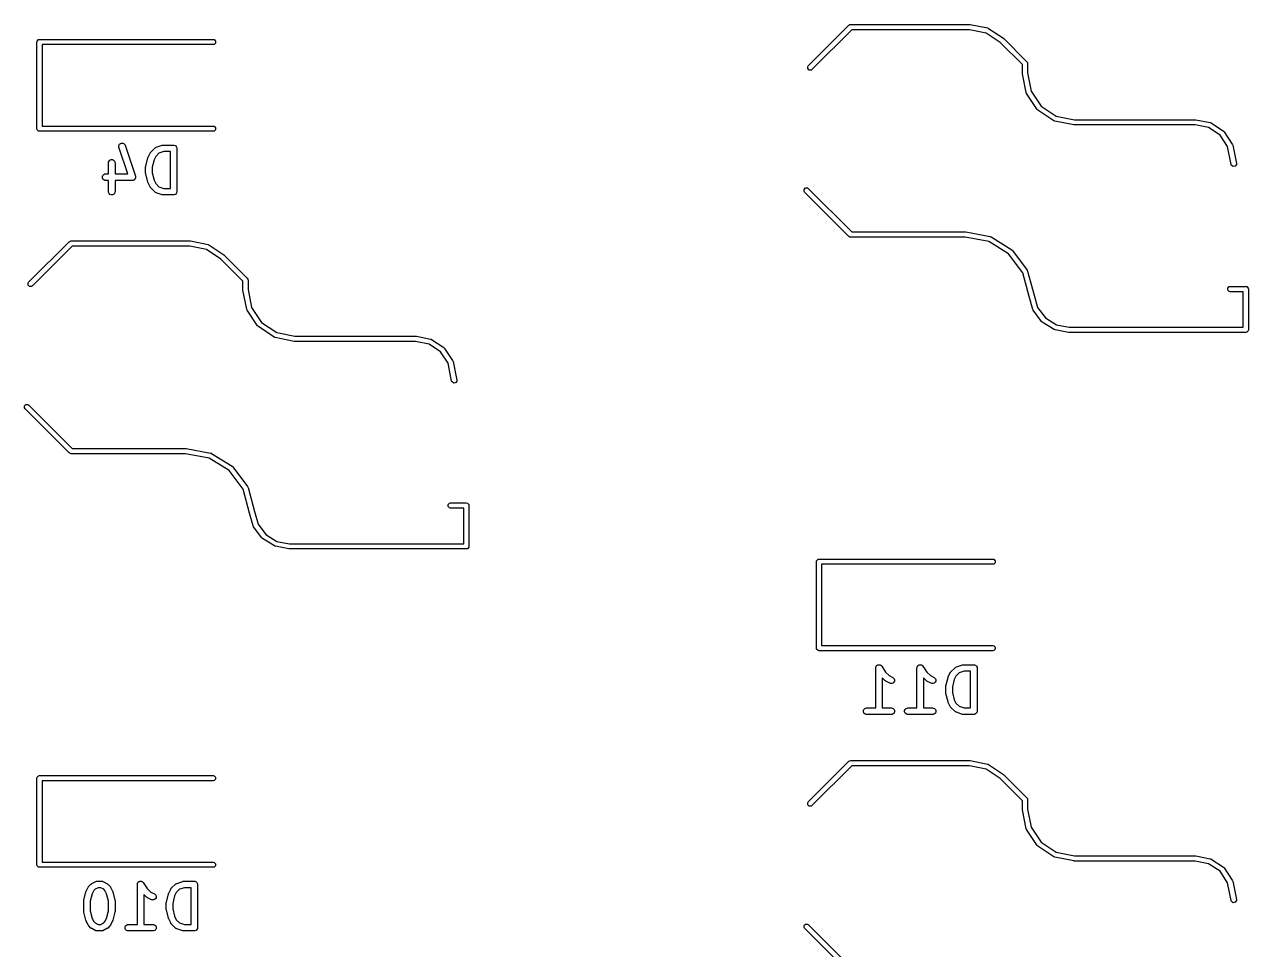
# Model space of a CAD drawing. Extents: x -0.1 to 4.59, y -3.42 to 0.72.
# Drawn here: x 1.317 to 2.429, y -0.786 to 0.055 of the extents above; entities that cross this region are included whole.
import ezdxf

# ---------------------------------------------------------------- set-up
doc = ezdxf.new("R2010")
doc.units = 0
doc.header["$MEASUREMENT"] = 0
doc.layers.add('BLACK', color=7, linetype='CONTINUOUS')

msp = doc.modelspace()

# ---------------------------------------------------------------- linework, layer by layer
at = {"layer": 'BLACK', "linetype": 'CONTINUOUS'}
for p, q in [((2.0292, 0.0178), (2.0661, 0.0547)), ((2.0687, 0.0506), (2.0325, 0.0144)), ((2.0661, 0.0547), (2.0669, 0.0552)), ((2.0669, 0.0552), (2.0678, 0.0554)), ((2.0678, 0.0554), (2.1759, 0.0554)), ((2.1757, 0.0506), (2.0687, 0.0506)), ((2.1908, 0.0476), (2.1757, 0.0506)), ((2.1759, 0.0554), (2.1761, 0.0553)), ((2.1761, 0.0553), (2.1764, 0.0553)), ((2.1764, 0.0553), (2.1922, 0.0522)), ((2.2037, 0.039), (2.1908, 0.0476)), ((2.1922, 0.0522), (2.1922, 0.0522)), ((2.1922, 0.0522), (2.1922, 0.0522)), ((2.1922, 0.0522), (2.1927, 0.052)), ((2.1927, 0.052), (2.1931, 0.0518)), ((2.1931, 0.0518), (2.1931, 0.0518)), ((2.1931, 0.0518), (2.1931, 0.0518)), ((2.1931, 0.0518), (2.2066, 0.0428)), ((1.328, 0.0394), (1.3281, 0.0403)), ((1.328, -0.0394), (1.328, 0.0394)), ((1.3281, 0.0403), (1.3294, 0.0416)), ((1.3294, 0.0416), (1.3303, 0.0417)), ((1.3303, 0.0417), (1.4882, 0.0417)), ((1.4882, 0.037), (1.3327, 0.037)), ((1.3327, 0.037), (1.3327, -0.037)), ((1.4882, 0.0417), (1.4891, 0.0416)), ((1.4891, 0.0372), (1.4882, 0.037)), ((1.4891, 0.0416), (1.4904, 0.0403)), ((1.4904, 0.0385), (1.4891, 0.0372)), ((1.4904, 0.0403), (1.4904, 0.0385)), ((2.2239, 0.0189), (2.2037, 0.039)), ((2.2066, 0.0428), (2.2067, 0.0426)), ((2.2067, 0.0426), (2.2069, 0.0425)), ((2.2069, 0.0425), (2.2279, 0.0215)), ((2.0287, 0.017), (2.0292, 0.0178)), ((2.0287, 0.0152), (2.0287, 0.017)), ((2.03, 0.0139), (2.0287, 0.0152)), ((2.0318, 0.0139), (2.03, 0.0139)), ((2.0325, 0.0144), (2.0318, 0.0139)), ((2.2239, 0.0111), (2.2239, 0.0189)), ((2.2279, 0.0215), (2.2284, 0.0207)), ((2.2284, 0.0207), (2.2286, 0.0198)), ((2.2286, 0.0198), (2.2286, 0.0113)), ((2.2286, 0.0113), (2.2319, -0.0052)), ((2.2239, 0.0109), (2.2239, 0.0111)), ((2.2239, 0.0106), (2.2239, 0.0109)), ((2.2273, -0.0066), (2.2239, 0.0106)), ((2.2275, -0.007), (2.2273, -0.0066)), ((2.2277, -0.0074), (2.2275, -0.007)), ((2.2373, -0.0219), (2.2277, -0.0074)), ((2.2319, -0.0052), (2.241, -0.0189)), ((2.2376, -0.0222), (2.2373, -0.0219)), ((2.2373, -0.0219), (2.2373, -0.0219)), ((2.2373, -0.0219), (2.2373, -0.0219)), ((2.2379, -0.0226), (2.2376, -0.0222)), ((2.241, -0.0189), (2.2546, -0.028)), ((2.2524, -0.0322), (2.2379, -0.0226)), ((2.2379, -0.0226), (2.2379, -0.0226)), ((2.2379, -0.0226), (2.2379, -0.0226)), ((2.2528, -0.0323), (2.2524, -0.0322)), ((2.2532, -0.0325), (2.2528, -0.0323)), ((2.2705, -0.0359), (2.2532, -0.0325)), ((2.2532, -0.0325), (2.2532, -0.0325)), ((2.2532, -0.0325), (2.2532, -0.0325)), ((2.2532, -0.0325), (2.2532, -0.0325)), ((2.2546, -0.028), (2.2712, -0.0313)), ((2.2712, -0.0313), (2.3812, -0.0313)), ((2.3812, -0.0313), (2.3814, -0.0313)), ((2.3814, -0.0313), (2.3816, -0.0313)), ((2.3816, -0.0313), (2.3945, -0.0339)), ((1.3281, -0.0403), (1.328, -0.0394)), ((1.3294, -0.0416), (1.3281, -0.0403)), ((1.3303, -0.0417), (1.3294, -0.0416)), ((1.4882, -0.0417), (1.3303, -0.0417)), ((1.3327, -0.037), (1.4882, -0.037)), ((1.4882, -0.037), (1.4891, -0.0372)), ((1.4891, -0.0416), (1.4882, -0.0417)), ((1.4891, -0.0372), (1.4904, -0.0385)), ((1.4904, -0.0403), (1.4891, -0.0416)), ((1.4904, -0.0385), (1.4904, -0.0403)), ((2.2707, -0.0359), (2.2705, -0.0359)), ((2.2709, -0.036), (2.2707, -0.0359)), ((2.3809, -0.036), (2.2709, -0.036)), ((2.3931, -0.0384), (2.3809, -0.036)), ((2.4035, -0.0453), (2.3931, -0.0384)), ((2.3945, -0.0339), (2.395, -0.0341)), ((2.395, -0.0341), (2.3954, -0.0342)), ((2.3954, -0.0342), (2.3954, -0.0342)), ((2.3954, -0.0342), (2.3954, -0.0342)), ((2.3954, -0.0342), (2.4065, -0.0417)), ((2.4065, -0.0417), (2.4065, -0.0417)), ((2.4065, -0.0417), (2.4065, -0.0417)), ((2.4065, -0.0417), (2.4068, -0.042)), ((2.4068, -0.042), (2.4072, -0.0423)), ((2.4072, -0.0423), (2.4072, -0.0423)), ((2.4072, -0.0423), (2.4072, -0.0423)), ((2.4072, -0.0423), (2.4146, -0.0535)), ((1.4025, -0.0558), (1.4026, -0.0546)), ((1.4026, -0.0546), (1.4031, -0.0536)), ((1.4031, -0.0536), (1.404, -0.0528)), ((1.404, -0.0528), (1.405, -0.0525)), ((1.405, -0.0525), (1.4062, -0.0526)), ((1.4062, -0.0526), (1.4072, -0.0531)), ((1.4072, -0.0531), (1.408, -0.0539)), ((1.408, -0.0539), (1.4082, -0.0545)), ((1.4082, -0.0545), (1.4176, -0.0826)), ((1.4364, -0.0563), (1.442, -0.0545)), ((1.442, -0.0545), (1.4423, -0.0544)), ((1.4423, -0.0544), (1.4423, -0.0544)), ((1.4423, -0.0544), (1.4424, -0.0544)), ((1.4424, -0.0544), (1.4425, -0.0543)), ((1.4425, -0.0543), (1.4426, -0.0544)), ((1.4426, -0.0544), (1.4429, -0.0543)), ((1.4429, -0.0543), (1.4523, -0.0543)), ((1.4523, -0.0543), (1.4529, -0.0544)), ((1.4529, -0.0544), (1.4539, -0.0548)), ((1.4539, -0.0548), (1.4547, -0.0556)), ((2.4104, -0.0557), (2.4035, -0.0453)), ((2.4146, -0.0535), (2.4146, -0.0535)), ((2.4146, -0.0535), (2.4146, -0.0535)), ((2.4146, -0.0535), (2.4146, -0.0535)), ((2.4146, -0.0535), (2.4148, -0.0539)), ((2.4148, -0.0539), (2.415, -0.0543)), ((2.415, -0.0543), (2.415, -0.0543)), ((2.415, -0.0543), (2.415, -0.0543)), ((2.415, -0.0543), (2.415, -0.0543)), ((2.415, -0.0543), (2.4183, -0.0711)), ((1.4026, -0.0563), (1.4025, -0.0558)), ((1.4107, -0.0806), (1.4026, -0.0563)), ((1.4269, -0.0734), (1.4288, -0.0659)), ((1.4288, -0.0659), (1.4289, -0.0656)), ((1.4288, -0.0659), (1.4288, -0.0659)), ((1.4288, -0.0659), (1.4288, -0.0659)), ((1.4289, -0.0656), (1.429, -0.0654)), ((1.429, -0.0653), (1.4309, -0.0616)), ((1.429, -0.0654), (1.429, -0.0653)), ((1.429, -0.0654), (1.429, -0.0654)), ((1.4309, -0.0616), (1.4311, -0.0613)), ((1.4311, -0.0613), (1.4312, -0.0612)), ((1.4311, -0.0613), (1.4311, -0.0613)), ((1.4312, -0.0611), (1.4313, -0.061)), ((1.4312, -0.0612), (1.4312, -0.0611)), ((1.4313, -0.061), (1.4315, -0.0608)), ((1.4315, -0.0608), (1.4352, -0.0571)), ((1.436, -0.0646), (1.4345, -0.0677)), ((1.4352, -0.0571), (1.4356, -0.0567)), ((1.4356, -0.0567), (1.4357, -0.0567)), ((1.4357, -0.0567), (1.4358, -0.0566)), ((1.4358, -0.0566), (1.4364, -0.0563)), ((1.4389, -0.0617), (1.436, -0.0646)), ((1.4434, -0.0602), (1.4389, -0.0617)), ((1.4493, -0.0602), (1.4434, -0.0602)), ((1.4493, -0.0937), (1.4493, -0.0602)), ((1.4547, -0.0556), (1.4552, -0.0567)), ((1.4552, -0.0567), (1.4552, -0.0573)), ((1.4552, -0.0573), (1.4552, -0.0966)), ((2.4137, -0.072), (2.4104, -0.0557)), ((1.3931, -0.0698), (1.3936, -0.0688)), ((1.3931, -0.0704), (1.3931, -0.0698)), ((1.3931, -0.0806), (1.3931, -0.0704)), ((1.3936, -0.0688), (1.3944, -0.0679)), ((1.3944, -0.0679), (1.3955, -0.0675)), ((1.3955, -0.0675), (1.3966, -0.0675)), ((1.3966, -0.0675), (1.3977, -0.0679)), ((1.3977, -0.0679), (1.3985, -0.0688)), ((1.3985, -0.0688), (1.3989, -0.0698)), ((1.3989, -0.0698), (1.399, -0.0704)), ((1.399, -0.0704), (1.399, -0.0806)), ((1.4268, -0.074), (1.4269, -0.0738)), ((1.4268, -0.0741), (1.4268, -0.074)), ((1.4268, -0.074), (1.4268, -0.074)), ((1.4268, -0.0798), (1.4268, -0.0741)), ((1.4269, -0.0735), (1.4269, -0.0734)), ((1.4269, -0.0736), (1.4269, -0.0735)), ((1.4269, -0.0738), (1.4269, -0.0736)), ((1.4345, -0.0677), (1.4327, -0.0745)), ((1.4327, -0.0745), (1.4327, -0.0794)), ((2.414, -0.0729), (2.4137, -0.072)), ((2.4155, -0.0739), (2.414, -0.0729)), ((2.4173, -0.0735), (2.4155, -0.0739)), ((2.4183, -0.072), (2.4173, -0.0735)), ((2.4183, -0.0711), (2.4183, -0.072)), ((1.3875, -0.0829), (1.388, -0.0819)), ((1.3875, -0.0841), (1.3875, -0.0829)), ((1.388, -0.0852), (1.3875, -0.0841)), ((1.388, -0.0819), (1.3888, -0.0811)), ((1.3888, -0.086), (1.388, -0.0852)), ((1.3888, -0.0811), (1.3898, -0.0806)), ((1.3898, -0.0864), (1.3888, -0.086)), ((1.3898, -0.0806), (1.3904, -0.0806)), ((1.3904, -0.0865), (1.3898, -0.0864)), ((1.3904, -0.0806), (1.3931, -0.0806)), ((1.3931, -0.0865), (1.3904, -0.0865)), ((1.3931, -0.0966), (1.3931, -0.0865)), ((1.399, -0.0806), (1.4107, -0.0806)), ((1.4148, -0.0865), (1.399, -0.0865)), ((1.399, -0.0865), (1.399, -0.0966)), ((1.4151, -0.0864), (1.4148, -0.0865)), ((1.4152, -0.0865), (1.4151, -0.0864)), ((1.4154, -0.0864), (1.4152, -0.0864)), ((1.4152, -0.0864), (1.4152, -0.0865)), ((1.4158, -0.0862), (1.4154, -0.0864)), ((1.4163, -0.0861), (1.4158, -0.0862)), ((1.4164, -0.086), (1.4163, -0.086)), ((1.4163, -0.086), (1.4163, -0.0861)), ((1.4168, -0.0856), (1.4164, -0.086)), ((1.4171, -0.0853), (1.4168, -0.0856)), ((1.4172, -0.0852), (1.4171, -0.0853)), ((1.4174, -0.0847), (1.4172, -0.0852)), ((1.4172, -0.0852), (1.4172, -0.0852)), ((1.4176, -0.0843), (1.4174, -0.0847)), ((1.4176, -0.0826), (1.4177, -0.0829)), ((1.4177, -0.0841), (1.4176, -0.0842)), ((1.4176, -0.0842), (1.4176, -0.0843)), ((1.4177, -0.0829), (1.4177, -0.0829)), ((1.4177, -0.0829), (1.4177, -0.083)), ((1.4177, -0.083), (1.4177, -0.0832)), ((1.4177, -0.0832), (1.4177, -0.0836)), ((1.4177, -0.0836), (1.4177, -0.0841)), ((1.4268, -0.0799), (1.4268, -0.0798)), ((1.4269, -0.0801), (1.4268, -0.0799)), ((1.4268, -0.0799), (1.4268, -0.0799)), ((1.4269, -0.0803), (1.4269, -0.0801)), ((1.4269, -0.0804), (1.4269, -0.0803)), ((1.4269, -0.0805), (1.4269, -0.0804)), ((1.4288, -0.088), (1.4269, -0.0805)), ((1.4288, -0.0881), (1.4288, -0.088)), ((1.4288, -0.088), (1.4288, -0.088)), ((1.4289, -0.0883), (1.4288, -0.0881)), ((1.429, -0.0885), (1.4289, -0.0883)), ((1.429, -0.0886), (1.429, -0.0885)), ((1.4309, -0.0923), (1.429, -0.0886)), ((1.429, -0.0886), (1.429, -0.0886)), ((1.4327, -0.0794), (1.4345, -0.0862)), ((1.4345, -0.0862), (1.436, -0.0893)), ((1.3931, -0.0972), (1.3931, -0.0966)), ((1.3936, -0.0983), (1.3931, -0.0972)), ((1.3944, -0.0991), (1.3936, -0.0983)), ((1.3955, -0.0995), (1.3944, -0.0991)), ((1.3966, -0.0995), (1.3955, -0.0995)), ((1.3977, -0.0991), (1.3966, -0.0995)), ((1.3985, -0.0983), (1.3977, -0.0991)), ((1.3989, -0.0972), (1.3985, -0.0983)), ((1.399, -0.0966), (1.3989, -0.0972)), ((1.4311, -0.0926), (1.4309, -0.0923)), ((1.4311, -0.0927), (1.4311, -0.0926)), ((1.4312, -0.0927), (1.4311, -0.0927)), ((1.4312, -0.0928), (1.4312, -0.0927)), ((1.4313, -0.0929), (1.4312, -0.0928)), ((1.4315, -0.0931), (1.4313, -0.0929)), ((1.4352, -0.0969), (1.4315, -0.0931)), ((1.4356, -0.0972), (1.4352, -0.0969)), ((1.4357, -0.0973), (1.4356, -0.0972)), ((1.4358, -0.0973), (1.4357, -0.0973)), ((1.4364, -0.0976), (1.4358, -0.0973)), ((1.436, -0.0893), (1.4389, -0.0922)), ((1.442, -0.0994), (1.4364, -0.0976)), ((1.4389, -0.0922), (1.4434, -0.0937)), ((1.4423, -0.0995), (1.442, -0.0994)), ((1.4424, -0.0996), (1.4423, -0.0995)), ((1.4423, -0.0995), (1.4423, -0.0995)), ((1.4425, -0.0996), (1.4424, -0.0996)), ((1.4426, -0.0996), (1.4425, -0.0996)), ((1.4429, -0.0996), (1.4426, -0.0996)), ((1.4523, -0.0996), (1.4429, -0.0996)), ((1.4434, -0.0937), (1.4493, -0.0937)), ((1.4529, -0.0995), (1.4523, -0.0996)), ((1.4539, -0.0991), (1.4529, -0.0995)), ((1.4547, -0.0983), (1.4539, -0.0991)), ((1.4552, -0.0972), (1.4547, -0.0983)), ((1.4552, -0.0966), (1.4552, -0.0972)), ((2.0254, -0.0946), (2.0267, -0.0933)), ((2.0254, -0.0964), (2.0254, -0.0946)), ((2.0259, -0.0971), (2.0254, -0.0964)), ((2.0661, -0.1373), (2.0259, -0.0971)), ((2.0267, -0.0933), (2.0285, -0.0933)), ((2.0285, -0.0933), (2.0292, -0.0938)), ((2.0292, -0.0938), (2.0687, -0.1333)), ((2.0687, -0.1333), (2.172, -0.1333)), ((2.172, -0.1333), (2.1722, -0.1333)), ((2.1722, -0.1333), (2.1724, -0.1333)), ((2.1724, -0.1333), (2.1945, -0.1375)), ((1.3205, -0.1791), (1.3574, -0.1422)), ((1.3574, -0.1422), (1.3582, -0.1417)), ((1.3582, -0.1417), (1.3591, -0.1415)), ((1.3591, -0.1415), (1.4672, -0.1415)), ((1.4672, -0.1415), (1.4675, -0.1415)), ((1.4675, -0.1415), (1.4677, -0.1415)), ((1.4677, -0.1415), (1.4836, -0.1447)), ((2.0669, -0.1379), (2.0661, -0.1373)), ((2.0678, -0.138), (2.0669, -0.1379)), ((2.1717, -0.138), (2.0678, -0.138)), ((2.1932, -0.142), (2.1717, -0.138)), ((2.2113, -0.1533), (2.1932, -0.142)), ((2.1945, -0.1375), (2.1949, -0.1376)), ((2.1949, -0.1376), (2.1953, -0.1378)), ((2.1953, -0.1378), (2.2142, -0.1496)), ((1.3601, -0.1462), (1.3239, -0.1824)), ((1.467, -0.1462), (1.3601, -0.1462)), ((1.4822, -0.1492), (1.467, -0.1462)), ((1.4951, -0.1579), (1.4822, -0.1492)), ((1.4836, -0.1447), (1.4836, -0.1447)), ((1.4836, -0.1447), (1.4836, -0.1447)), ((1.4836, -0.1447), (1.484, -0.1449)), ((1.484, -0.1449), (1.4844, -0.145)), ((1.4844, -0.145), (1.4844, -0.145)), ((1.4844, -0.145), (1.4844, -0.145)), ((1.4844, -0.145), (1.4979, -0.1541)), ((1.4979, -0.1541), (1.4981, -0.1542)), ((1.4981, -0.1542), (1.4982, -0.1544)), ((1.4982, -0.1544), (1.5192, -0.1753)), ((2.2241, -0.1705), (2.2113, -0.1533)), ((2.2142, -0.1496), (2.2145, -0.1499)), ((2.2145, -0.1499), (2.2148, -0.1502)), ((2.2148, -0.1502), (2.2282, -0.168)), ((1.5152, -0.178), (1.4951, -0.1579)), ((1.5152, -0.1857), (1.5152, -0.178)), ((1.5192, -0.1753), (1.5197, -0.1761)), ((1.5197, -0.1761), (1.5199, -0.177)), ((1.5199, -0.177), (1.5199, -0.1855)), ((2.23, -0.192), (2.2241, -0.1705)), ((2.2282, -0.168), (2.2283, -0.1684)), ((2.2283, -0.1684), (2.2285, -0.1688)), ((2.2285, -0.1688), (2.2346, -0.1908)), ((1.32, -0.1798), (1.3205, -0.1791)), ((1.32, -0.1817), (1.32, -0.1798)), ((1.3213, -0.1829), (1.32, -0.1817)), ((1.3231, -0.1829), (1.3213, -0.1829)), ((1.3239, -0.1824), (1.3231, -0.1829)), ((1.5152, -0.186), (1.5152, -0.1857)), ((1.5152, -0.1862), (1.5152, -0.186)), ((1.5187, -0.2035), (1.5152, -0.1862)), ((1.5199, -0.1855), (1.5232, -0.2021)), ((2.4105, -0.1843), (2.4118, -0.183)), ((2.4105, -0.1861), (2.4105, -0.1843)), ((2.4118, -0.1874), (2.4105, -0.1861)), ((2.4118, -0.183), (2.4127, -0.1828)), ((2.4127, -0.1876), (2.4118, -0.1874)), ((2.4127, -0.1828), (2.427, -0.1828)), ((2.4246, -0.1876), (2.4127, -0.1876)), ((2.4246, -0.2199), (2.4246, -0.1876)), ((2.427, -0.1828), (2.4279, -0.183)), ((2.4279, -0.183), (2.4292, -0.1843)), ((2.4292, -0.1843), (2.4294, -0.1852)), ((2.4294, -0.1852), (2.4294, -0.2223)), ((2.2333, -0.2037), (2.23, -0.192)), ((2.2346, -0.1908), (2.2346, -0.1908)), ((2.2346, -0.1908), (2.2346, -0.1908)), ((2.2346, -0.1908), (2.2377, -0.2021)), ((1.5188, -0.2039), (1.5187, -0.2035)), ((1.519, -0.2043), (1.5188, -0.2039)), ((1.5286, -0.2187), (1.519, -0.2043)), ((1.5232, -0.2021), (1.5323, -0.2157)), ((2.2335, -0.2041), (2.2333, -0.2037)), ((2.2337, -0.2045), (2.2335, -0.2041)), ((2.2413, -0.2147), (2.2337, -0.2045)), ((2.2377, -0.2021), (2.2448, -0.2115)), ((1.5286, -0.2188), (1.5286, -0.2187)), ((1.529, -0.2191), (1.5286, -0.2188)), ((1.5286, -0.2188), (1.5286, -0.2188)), ((1.5293, -0.2194), (1.529, -0.2191)), ((1.5437, -0.229), (1.5293, -0.2194)), ((1.5293, -0.2194), (1.5293, -0.2194)), ((1.5293, -0.2194), (1.5293, -0.2194)), ((1.5323, -0.2157), (1.546, -0.2248)), ((2.2416, -0.215), (2.2413, -0.2147)), ((2.2419, -0.2153), (2.2416, -0.215)), ((2.2527, -0.222), (2.2419, -0.2153)), ((2.2448, -0.2115), (2.2548, -0.2177)), ((2.2531, -0.2221), (2.2527, -0.222)), ((2.2535, -0.2223), (2.2531, -0.2221)), ((2.2657, -0.2246), (2.2535, -0.2223)), ((2.2548, -0.2177), (2.2664, -0.2199)), ((2.2664, -0.2199), (2.4246, -0.2199)), ((2.4294, -0.2223), (2.4292, -0.2232)), ((1.5442, -0.2292), (1.5437, -0.229)), ((1.5446, -0.2294), (1.5442, -0.2292)), ((1.5618, -0.2328), (1.5446, -0.2294)), ((1.5446, -0.2294), (1.5446, -0.2294)), ((1.5446, -0.2294), (1.5446, -0.2294)), ((1.5446, -0.2294), (1.5446, -0.2294)), ((1.546, -0.2248), (1.5625, -0.2281)), ((1.5621, -0.2328), (1.5618, -0.2328)), ((1.5623, -0.2328), (1.5621, -0.2328)), ((1.6723, -0.2328), (1.5623, -0.2328)), ((1.5625, -0.2281), (1.6725, -0.2281)), ((1.6845, -0.2353), (1.6723, -0.2328)), ((1.6725, -0.2281), (1.6727, -0.2282)), ((1.6727, -0.2282), (1.673, -0.2282)), ((1.673, -0.2282), (1.6859, -0.2307)), ((1.6859, -0.2307), (1.6864, -0.2309)), ((1.6864, -0.2309), (1.6867, -0.2311)), ((1.6867, -0.2311), (1.6867, -0.2311)), ((1.6867, -0.2311), (1.6867, -0.2311)), ((1.6867, -0.2311), (1.6978, -0.2385)), ((2.2659, -0.2246), (2.2657, -0.2246)), ((2.2661, -0.2246), (2.2659, -0.2246)), ((2.427, -0.2246), (2.2661, -0.2246)), ((2.4279, -0.2245), (2.427, -0.2246)), ((2.4292, -0.2232), (2.4279, -0.2245)), ((1.6948, -0.2422), (1.6845, -0.2353)), ((1.7018, -0.2525), (1.6948, -0.2422)), ((1.6978, -0.2385), (1.6978, -0.2385)), ((1.6978, -0.2385), (1.6978, -0.2385)), ((1.6978, -0.2385), (1.6982, -0.2388)), ((1.6982, -0.2388), (1.6985, -0.2392)), ((1.6985, -0.2392), (1.6985, -0.2392)), ((1.6985, -0.2392), (1.6985, -0.2392)), ((1.6985, -0.2392), (1.7059, -0.2503)), ((1.705, -0.2689), (1.7018, -0.2525)), ((1.7059, -0.2503), (1.7059, -0.2503)), ((1.7059, -0.2503), (1.7059, -0.2503)), ((1.7059, -0.2503), (1.7059, -0.2503)), ((1.7059, -0.2503), (1.7061, -0.2507)), ((1.7061, -0.2507), (1.7063, -0.2512)), ((1.7063, -0.2512), (1.7063, -0.2512)), ((1.7063, -0.2512), (1.7063, -0.2512)), ((1.7063, -0.2512), (1.7063, -0.2512)), ((1.7063, -0.2512), (1.7096, -0.268)), ((1.7054, -0.2697), (1.705, -0.2689)), ((1.7069, -0.2707), (1.7054, -0.2697)), ((1.7086, -0.2704), (1.7069, -0.2707)), ((1.7096, -0.2689), (1.7086, -0.2704)), ((1.7096, -0.268), (1.7096, -0.2689)), ((1.3167, -0.2914), (1.318, -0.2901)), ((1.3167, -0.2932), (1.3167, -0.2914)), ((1.3172, -0.294), (1.3167, -0.2932)), ((1.3574, -0.3342), (1.3172, -0.294)), ((1.318, -0.2901), (1.3198, -0.2901)), ((1.3198, -0.2901), (1.3206, -0.2907)), ((1.3206, -0.2907), (1.3601, -0.3302)), ((1.3601, -0.3302), (1.4633, -0.3302)), ((1.4633, -0.3302), (1.4635, -0.3302)), ((1.4635, -0.3302), (1.4637, -0.3302)), ((1.4637, -0.3302), (1.4859, -0.3343)), ((1.3582, -0.3347), (1.3574, -0.3342)), ((1.3591, -0.3349), (1.3582, -0.3347)), ((1.4631, -0.3349), (1.3591, -0.3349)), ((1.4846, -0.3389), (1.4631, -0.3349)), ((1.5027, -0.3502), (1.4846, -0.3389)), ((1.4859, -0.3343), (1.4863, -0.3345)), ((1.4863, -0.3345), (1.4867, -0.3346)), ((1.4867, -0.3346), (1.5055, -0.3464)), ((1.5154, -0.3673), (1.5027, -0.3502)), ((1.5055, -0.3464), (1.5059, -0.3467)), ((1.5059, -0.3467), (1.5062, -0.347)), ((1.5062, -0.347), (1.5195, -0.3648)), ((1.5195, -0.3648), (1.5197, -0.3652)), ((1.5197, -0.3652), (1.5199, -0.3656)), ((1.5199, -0.3656), (1.5259, -0.3876)), ((1.5214, -0.3889), (1.5154, -0.3673)), ((1.5246, -0.4006), (1.5214, -0.3889)), ((1.5259, -0.3876), (1.5259, -0.3876)), ((1.5259, -0.3876), (1.5259, -0.3876)), ((1.5259, -0.3876), (1.529, -0.3989)), ((1.7019, -0.3811), (1.7032, -0.3799)), ((1.7019, -0.383), (1.7019, -0.3811)), ((1.7032, -0.3842), (1.7019, -0.383)), ((1.7032, -0.3799), (1.7041, -0.3797)), ((1.7041, -0.3844), (1.7032, -0.3842)), ((1.7041, -0.3797), (1.7183, -0.3797)), ((1.716, -0.3844), (1.7041, -0.3844)), ((1.716, -0.4168), (1.716, -0.3844)), ((1.7183, -0.3797), (1.7193, -0.3799)), ((1.7193, -0.3799), (1.7205, -0.3811)), ((1.7205, -0.3811), (1.7207, -0.382)), ((1.7207, -0.382), (1.7207, -0.4191)), ((1.529, -0.3989), (1.5361, -0.4083)), ((1.5248, -0.401), (1.5246, -0.4006)), ((1.525, -0.4014), (1.5248, -0.401)), ((1.5326, -0.4115), (1.525, -0.4014)), ((1.5329, -0.4118), (1.5326, -0.4115)), ((1.5361, -0.4083), (1.5461, -0.4146)), ((1.5332, -0.4121), (1.5329, -0.4118)), ((1.544, -0.4188), (1.5332, -0.4121)), ((1.5444, -0.419), (1.544, -0.4188)), ((1.5448, -0.4191), (1.5444, -0.419)), ((1.557, -0.4215), (1.5448, -0.4191)), ((1.5461, -0.4146), (1.5577, -0.4168)), ((1.5573, -0.4215), (1.557, -0.4215)), ((1.5575, -0.4215), (1.5573, -0.4215)), ((1.7183, -0.4215), (1.5575, -0.4215)), ((1.5577, -0.4168), (1.716, -0.4168)), ((1.7193, -0.4213), (1.7183, -0.4215)), ((1.7205, -0.42), (1.7193, -0.4213)), ((1.7207, -0.4191), (1.7205, -0.42)), ((2.0366, -0.4331), (2.0368, -0.4322)), ((2.0366, -0.5118), (2.0366, -0.4331)), ((2.0368, -0.4322), (2.0381, -0.4309)), ((2.0381, -0.4309), (2.039, -0.4307)), ((2.039, -0.4307), (2.1969, -0.4307)), ((2.1969, -0.4307), (2.1978, -0.4309)), ((2.1978, -0.4309), (2.199, -0.4322)), ((2.199, -0.4322), (2.199, -0.434)), ((2.1969, -0.4354), (2.0413, -0.4354)), ((2.0413, -0.4354), (2.0413, -0.5094)), ((2.1978, -0.4353), (2.1969, -0.4354)), ((2.199, -0.434), (2.1978, -0.4353)), ((2.0368, -0.5127), (2.0366, -0.5118)), ((2.0413, -0.5094), (2.1969, -0.5094)), ((2.1969, -0.5094), (2.1978, -0.5096)), ((2.1978, -0.5096), (2.199, -0.5109)), ((2.199, -0.5109), (2.199, -0.5127)), ((2.0381, -0.514), (2.0368, -0.5127)), ((2.039, -0.5142), (2.0381, -0.514)), ((2.1969, -0.5142), (2.039, -0.5142)), ((2.1978, -0.514), (2.1969, -0.5142)), ((2.199, -0.5127), (2.1978, -0.514)), ((2.0905, -0.5297), (2.0906, -0.5291)), ((2.0905, -0.5661), (2.0905, -0.5297)), ((2.0905, -0.5297), (2.0905, -0.5297)), ((2.0905, -0.5297), (2.0905, -0.5297)), ((2.0905, -0.5297), (2.0905, -0.5297)), ((2.0906, -0.5291), (2.0907, -0.5289)), ((2.0907, -0.5286), (2.0909, -0.5283)), ((2.0907, -0.5289), (2.0907, -0.5286)), ((2.0909, -0.5283), (2.091, -0.5281)), ((2.091, -0.5281), (2.0912, -0.5279)), ((2.0912, -0.5279), (2.0914, -0.5276)), ((2.0914, -0.5276), (2.0916, -0.5275)), ((2.0916, -0.5275), (2.0918, -0.5273)), ((2.0918, -0.5273), (2.0921, -0.5272)), ((2.0921, -0.5272), (2.0923, -0.527)), ((2.0923, -0.527), (2.0926, -0.5269)), ((2.0926, -0.5269), (2.0929, -0.5268)), ((2.0929, -0.5268), (2.0932, -0.5268)), ((2.0932, -0.5268), (2.0935, -0.5268)), ((2.0935, -0.5268), (2.0937, -0.5268)), ((2.0937, -0.5268), (2.094, -0.5268)), ((2.094, -0.5268), (2.0943, -0.5269)), ((2.0943, -0.5269), (2.0946, -0.527)), ((2.0946, -0.527), (2.0948, -0.5272)), ((2.0948, -0.5272), (2.0951, -0.5273)), ((2.0951, -0.5273), (2.0953, -0.5275)), ((2.0953, -0.5275), (2.0955, -0.5276)), ((2.0955, -0.5276), (2.0959, -0.5281)), ((2.0959, -0.5281), (2.0959, -0.5281)), ((2.0959, -0.5281), (2.0959, -0.5281)), ((2.0959, -0.5281), (2.0959, -0.5281)), ((2.0959, -0.5281), (2.0995, -0.5335)), ((2.0995, -0.5335), (2.1027, -0.5367)), ((2.128, -0.5297), (2.1281, -0.5291)), ((2.128, -0.5661), (2.128, -0.5297)), ((2.128, -0.5297), (2.128, -0.5297)), ((2.128, -0.5297), (2.128, -0.5297)), ((2.128, -0.5297), (2.128, -0.5297)), ((2.1281, -0.5291), (2.1282, -0.5289)), ((2.1282, -0.5286), (2.1284, -0.5283)), ((2.1282, -0.5289), (2.1282, -0.5286)), ((2.1284, -0.5283), (2.1285, -0.5281)), ((2.1285, -0.5281), (2.1287, -0.5279)), ((2.1287, -0.5279), (2.1289, -0.5276)), ((2.1289, -0.5276), (2.1291, -0.5275)), ((2.1291, -0.5275), (2.1293, -0.5273)), ((2.1293, -0.5273), (2.1296, -0.5272)), ((2.1296, -0.5272), (2.1298, -0.527)), ((2.1298, -0.527), (2.1301, -0.5269)), ((2.1301, -0.5269), (2.1304, -0.5268)), ((2.1304, -0.5268), (2.1307, -0.5268)), ((2.1307, -0.5268), (2.131, -0.5268)), ((2.131, -0.5268), (2.1312, -0.5268)), ((2.1312, -0.5268), (2.1315, -0.5268)), ((2.1315, -0.5268), (2.1318, -0.5269)), ((2.1318, -0.5269), (2.1321, -0.527)), ((2.1321, -0.527), (2.1323, -0.5272)), ((2.1323, -0.5272), (2.1326, -0.5273)), ((2.1326, -0.5273), (2.1328, -0.5275)), ((2.1328, -0.5275), (2.133, -0.5276)), ((2.133, -0.5276), (2.1334, -0.5281)), ((2.1334, -0.5281), (2.1334, -0.5281)), ((2.1334, -0.5281), (2.1334, -0.5281)), ((2.1334, -0.5281), (2.1334, -0.5281)), ((2.1334, -0.5281), (2.137, -0.5335)), ((2.137, -0.5335), (2.1402, -0.5367)), ((2.1564, -0.5378), (2.1583, -0.534)), ((2.1583, -0.534), (2.1585, -0.5338)), ((2.1585, -0.5337), (2.1586, -0.5336)), ((2.1585, -0.5338), (2.1585, -0.5337)), ((2.1586, -0.5336), (2.1586, -0.5335)), ((2.1586, -0.5335), (2.1587, -0.5335)), ((2.1587, -0.5335), (2.1589, -0.5333)), ((2.1589, -0.5333), (2.1626, -0.5295)), ((2.1626, -0.5295), (2.1631, -0.5291)), ((2.1631, -0.5291), (2.1632, -0.5291)), ((2.1632, -0.529), (2.1638, -0.5288)), ((2.1632, -0.5291), (2.1632, -0.529)), ((2.1638, -0.5288), (2.1694, -0.5269)), ((2.1708, -0.5327), (2.1663, -0.5342)), ((2.1694, -0.5269), (2.1697, -0.5269)), ((2.1697, -0.5269), (2.1697, -0.5268)), ((2.1697, -0.5268), (2.1699, -0.5268)), ((2.1699, -0.5268), (2.17, -0.5268)), ((2.17, -0.5268), (2.17, -0.5268)), ((2.17, -0.5268), (2.1703, -0.5268)), ((2.1703, -0.5268), (2.1797, -0.5268)), ((2.1767, -0.5327), (2.1708, -0.5327)), ((2.1767, -0.5661), (2.1767, -0.5327)), ((2.1797, -0.5268), (2.1803, -0.5268)), ((2.1803, -0.5268), (2.1813, -0.5273)), ((2.1813, -0.5273), (2.1822, -0.5281)), ((2.1822, -0.5281), (2.1826, -0.5291)), ((2.1826, -0.5291), (2.1826, -0.5297)), ((2.1826, -0.5297), (2.1826, -0.5691)), ((2.0989, -0.5412), (2.0964, -0.5387)), ((2.0964, -0.5387), (2.0964, -0.5661)), ((2.0991, -0.5414), (2.0989, -0.5412)), ((2.0992, -0.5415), (2.0991, -0.5414)), ((2.0991, -0.5414), (2.0991, -0.5414)), ((2.0993, -0.5415), (2.0992, -0.5415)), ((2.0994, -0.5416), (2.0993, -0.5415)), ((2.0996, -0.5417), (2.0994, -0.5416)), ((2.1034, -0.5436), (2.0996, -0.5417)), ((2.1027, -0.5367), (2.106, -0.5383)), ((2.1039, -0.5438), (2.1034, -0.5436)), ((2.1051, -0.5439), (2.1039, -0.5438)), ((2.1062, -0.5435), (2.1051, -0.5439)), ((2.106, -0.5383), (2.1065, -0.5386)), ((2.107, -0.5428), (2.1062, -0.5435)), ((2.1065, -0.5386), (2.1073, -0.5395)), ((2.1076, -0.5417), (2.107, -0.5428)), ((2.1073, -0.5395), (2.1076, -0.5406)), ((2.1076, -0.5406), (2.1076, -0.5417)), ((2.1364, -0.5412), (2.1339, -0.5387)), ((2.1339, -0.5387), (2.1339, -0.5661)), ((2.1366, -0.5414), (2.1364, -0.5412)), ((2.1367, -0.5415), (2.1366, -0.5414)), ((2.1366, -0.5414), (2.1366, -0.5414)), ((2.1368, -0.5415), (2.1367, -0.5415)), ((2.1369, -0.5416), (2.1368, -0.5415)), ((2.1371, -0.5417), (2.1369, -0.5416)), ((2.1409, -0.5436), (2.1371, -0.5417)), ((2.1402, -0.5367), (2.1435, -0.5383)), ((2.1414, -0.5438), (2.1409, -0.5436)), ((2.1426, -0.5439), (2.1414, -0.5438)), ((2.1437, -0.5435), (2.1426, -0.5439)), ((2.1435, -0.5383), (2.144, -0.5386)), ((2.1445, -0.5428), (2.1437, -0.5435)), ((2.144, -0.5386), (2.1448, -0.5395)), ((2.145, -0.5417), (2.1445, -0.5428)), ((2.1448, -0.5395), (2.1451, -0.5406)), ((2.1451, -0.5406), (2.145, -0.5417)), ((2.1543, -0.5459), (2.1562, -0.5384)), ((2.1562, -0.5383), (2.1563, -0.5381)), ((2.1562, -0.5384), (2.1562, -0.5383)), ((2.1562, -0.5383), (2.1562, -0.5383)), ((2.1563, -0.5381), (2.1564, -0.5378)), ((2.1564, -0.5378), (2.1564, -0.5378)), ((2.1564, -0.5378), (2.1564, -0.5378)), ((2.1619, -0.5401), (2.1602, -0.547)), ((2.1634, -0.5371), (2.1619, -0.5401)), ((2.1663, -0.5342), (2.1634, -0.5371)), ((2.1542, -0.5464), (2.1543, -0.5462)), ((2.1543, -0.5465), (2.1542, -0.5464)), ((2.1542, -0.5466), (2.1543, -0.5465)), ((2.1542, -0.5522), (2.1542, -0.5466)), ((2.1543, -0.5523), (2.1542, -0.5522)), ((2.1542, -0.5524), (2.1543, -0.5523)), ((2.1543, -0.5526), (2.1542, -0.5524)), ((2.1543, -0.546), (2.1543, -0.5459)), ((2.1543, -0.5462), (2.1543, -0.546)), ((2.1543, -0.546), (2.1543, -0.546)), ((2.1543, -0.5528), (2.1543, -0.5526)), ((2.1543, -0.5529), (2.1543, -0.5528)), ((2.1543, -0.5528), (2.1543, -0.5528)), ((2.1562, -0.5604), (2.1543, -0.5529)), ((2.1602, -0.547), (2.1602, -0.5519)), ((2.1602, -0.5519), (2.1619, -0.5587)), ((2.0793, -0.5685), (2.0798, -0.5674)), ((2.0798, -0.5674), (2.0806, -0.5666)), ((2.0806, -0.5666), (2.0816, -0.5662)), ((2.0816, -0.5662), (2.0822, -0.5661)), ((2.0822, -0.5661), (2.0905, -0.5661)), ((2.0964, -0.5661), (2.1047, -0.5661)), ((2.1047, -0.5661), (2.1053, -0.5662)), ((2.1053, -0.5662), (2.1063, -0.5666)), ((2.1063, -0.5666), (2.1072, -0.5674)), ((2.1072, -0.5674), (2.1076, -0.5685)), ((2.1168, -0.5685), (2.1172, -0.5674)), ((2.1172, -0.5674), (2.1181, -0.5666)), ((2.1181, -0.5666), (2.1191, -0.5662)), ((2.1191, -0.5662), (2.1197, -0.5661)), ((2.1197, -0.5661), (2.128, -0.5661)), ((2.1339, -0.5661), (2.1422, -0.5661)), ((2.1422, -0.5661), (2.1428, -0.5662)), ((2.1428, -0.5662), (2.1438, -0.5666)), ((2.1438, -0.5666), (2.1447, -0.5674)), ((2.1447, -0.5674), (2.1451, -0.5685)), ((2.1562, -0.5605), (2.1562, -0.5604)), ((2.1563, -0.5607), (2.1562, -0.5605)), ((2.1562, -0.5605), (2.1562, -0.5605)), ((2.1564, -0.561), (2.1563, -0.5607)), ((2.1583, -0.5648), (2.1564, -0.561)), ((2.1564, -0.561), (2.1564, -0.561)), ((2.1564, -0.561), (2.1564, -0.561)), ((2.1585, -0.565), (2.1583, -0.5648)), ((2.1585, -0.5651), (2.1585, -0.565)), ((2.1586, -0.5652), (2.1585, -0.5651)), ((2.1586, -0.5653), (2.1586, -0.5652)), ((2.1587, -0.5653), (2.1586, -0.5653)), ((2.1589, -0.5656), (2.1587, -0.5653)), ((2.1626, -0.5693), (2.1589, -0.5656)), ((2.1619, -0.5587), (2.1634, -0.5617)), ((2.1634, -0.5617), (2.1663, -0.5646)), ((2.1663, -0.5646), (2.1708, -0.5661)), ((2.1708, -0.5661), (2.1767, -0.5661)), ((2.0793, -0.5697), (2.0793, -0.5685)), ((2.0798, -0.5707), (2.0793, -0.5697)), ((2.0806, -0.5715), (2.0798, -0.5707)), ((2.0816, -0.572), (2.0806, -0.5715)), ((2.0822, -0.572), (2.0816, -0.572)), ((2.1047, -0.572), (2.0822, -0.572)), ((2.1053, -0.572), (2.1047, -0.572)), ((2.1063, -0.5715), (2.1053, -0.572)), ((2.1072, -0.5707), (2.1063, -0.5715)), ((2.1076, -0.5697), (2.1072, -0.5707)), ((2.1076, -0.5685), (2.1076, -0.5697)), ((2.1168, -0.5697), (2.1168, -0.5685)), ((2.1172, -0.5707), (2.1168, -0.5697)), ((2.1181, -0.5715), (2.1172, -0.5707)), ((2.1191, -0.572), (2.1181, -0.5715)), ((2.1197, -0.572), (2.1191, -0.572)), ((2.1422, -0.572), (2.1197, -0.572)), ((2.1428, -0.572), (2.1422, -0.572)), ((2.1438, -0.5715), (2.1428, -0.572)), ((2.1447, -0.5707), (2.1438, -0.5715)), ((2.1451, -0.5697), (2.1447, -0.5707)), ((2.1451, -0.5685), (2.1451, -0.5697)), ((2.1631, -0.5697), (2.1626, -0.5693)), ((2.1632, -0.5697), (2.1631, -0.5697)), ((2.1632, -0.5698), (2.1632, -0.5697)), ((2.1638, -0.57), (2.1632, -0.5698)), ((2.1694, -0.5719), (2.1638, -0.57)), ((2.1697, -0.572), (2.1694, -0.5719)), ((2.1699, -0.572), (2.1697, -0.572)), ((2.1697, -0.572), (2.1697, -0.572)), ((2.17, -0.572), (2.1699, -0.572)), ((2.1703, -0.572), (2.17, -0.572)), ((2.17, -0.572), (2.17, -0.572)), ((2.1797, -0.572), (2.1703, -0.572)), ((2.1803, -0.572), (2.1797, -0.572)), ((2.1813, -0.5715), (2.1803, -0.572)), ((2.1822, -0.5707), (2.1813, -0.5715)), ((2.1826, -0.5697), (2.1822, -0.5707)), ((2.1826, -0.5691), (2.1826, -0.5697)), ((2.0292, -0.6515), (2.0661, -0.6146)), ((2.0687, -0.6187), (2.0325, -0.6549)), ((2.0661, -0.6146), (2.0669, -0.6141)), ((2.0669, -0.6141), (2.0678, -0.6139)), ((2.0678, -0.6139), (2.1759, -0.6139)), ((2.1757, -0.6187), (2.0687, -0.6187)), ((2.1908, -0.6217), (2.1757, -0.6187)), ((2.1759, -0.6139), (2.1761, -0.614)), ((2.1761, -0.614), (2.1764, -0.614)), ((2.1764, -0.614), (2.1922, -0.6171)), ((2.2037, -0.6303), (2.1908, -0.6217)), ((2.1922, -0.6171), (2.1922, -0.6171)), ((2.1922, -0.6171), (2.1922, -0.6171)), ((2.1922, -0.6171), (2.1927, -0.6173)), ((2.1927, -0.6173), (2.1931, -0.6175)), ((2.1931, -0.6175), (2.1931, -0.6175)), ((2.1931, -0.6175), (2.1931, -0.6175)), ((2.1931, -0.6175), (2.2066, -0.6265)), ((1.328, -0.6299), (1.3281, -0.629)), ((1.328, -0.7087), (1.328, -0.6299)), ((1.3281, -0.629), (1.3294, -0.6277)), ((1.3294, -0.6277), (1.3303, -0.6276)), ((1.3303, -0.6276), (1.4882, -0.6276)), ((1.4882, -0.6323), (1.3327, -0.6323)), ((1.3327, -0.6323), (1.3327, -0.7063)), ((1.4882, -0.6276), (1.4891, -0.6277)), ((1.4891, -0.6321), (1.4882, -0.6323)), ((1.4891, -0.6277), (1.4904, -0.629)), ((1.4904, -0.6308), (1.4891, -0.6321)), ((1.4904, -0.629), (1.4904, -0.6308)), ((2.2239, -0.6504), (2.2037, -0.6303)), ((2.2066, -0.6265), (2.2067, -0.6267)), ((2.2067, -0.6267), (2.2069, -0.6268)), ((2.2069, -0.6268), (2.2279, -0.6478)), ((2.0287, -0.6523), (2.0292, -0.6515)), ((2.0287, -0.6541), (2.0287, -0.6523)), ((2.03, -0.6554), (2.0287, -0.6541)), ((2.0318, -0.6554), (2.03, -0.6554)), ((2.0325, -0.6549), (2.0318, -0.6554)), ((2.2239, -0.6582), (2.2239, -0.6504)), ((2.2279, -0.6478), (2.2284, -0.6485)), ((2.2284, -0.6485), (2.2286, -0.6494)), ((2.2286, -0.6494), (2.2286, -0.658)), ((2.2239, -0.6584), (2.2239, -0.6582)), ((2.2239, -0.6586), (2.2239, -0.6584)), ((2.2273, -0.6759), (2.2239, -0.6586)), ((2.2286, -0.658), (2.2319, -0.6745)), ((2.2275, -0.6763), (2.2273, -0.6759)), ((2.2277, -0.6767), (2.2275, -0.6763)), ((2.2373, -0.6912), (2.2277, -0.6767)), ((2.2319, -0.6745), (2.241, -0.6882)), ((2.241, -0.6882), (2.2546, -0.6973)), ((2.2376, -0.6915), (2.2373, -0.6912)), ((2.2373, -0.6912), (2.2373, -0.6912)), ((2.2373, -0.6912), (2.2373, -0.6912)), ((2.2379, -0.6918), (2.2376, -0.6915)), ((2.2524, -0.7015), (2.2379, -0.6918)), ((2.2379, -0.6918), (2.2379, -0.6918)), ((2.2379, -0.6918), (2.2379, -0.6918)), ((2.2546, -0.6973), (2.2712, -0.7006)), ((2.2712, -0.7006), (2.3812, -0.7006)), ((2.3812, -0.7006), (2.3814, -0.7006)), ((2.3814, -0.7006), (2.3816, -0.7006)), ((2.3816, -0.7006), (2.3945, -0.7032)), ((1.3281, -0.7096), (1.328, -0.7087)), ((1.3294, -0.7108), (1.3281, -0.7096)), ((1.3303, -0.711), (1.3294, -0.7108)), ((1.4882, -0.711), (1.3303, -0.711)), ((1.3327, -0.7063), (1.4882, -0.7063)), ((1.4882, -0.7063), (1.4891, -0.7065)), ((1.4891, -0.7108), (1.4882, -0.711)), ((1.4891, -0.7065), (1.4904, -0.7078)), ((1.4904, -0.7096), (1.4891, -0.7108)), ((1.4904, -0.7078), (1.4904, -0.7096)), ((2.2528, -0.7016), (2.2524, -0.7015)), ((2.2532, -0.7018), (2.2528, -0.7016)), ((2.2705, -0.7052), (2.2532, -0.7018)), ((2.2532, -0.7018), (2.2532, -0.7018)), ((2.2532, -0.7018), (2.2532, -0.7018)), ((2.2532, -0.7018), (2.2532, -0.7018)), ((2.2707, -0.7052), (2.2705, -0.7052)), ((2.2709, -0.7053), (2.2707, -0.7052)), ((2.3809, -0.7053), (2.2709, -0.7053)), ((2.3931, -0.7077), (2.3809, -0.7053)), ((2.4035, -0.7146), (2.3931, -0.7077)), ((2.3945, -0.7032), (2.395, -0.7034)), ((2.395, -0.7034), (2.3954, -0.7035)), ((2.3954, -0.7035), (2.3954, -0.7035)), ((2.3954, -0.7035), (2.3954, -0.7035)), ((2.3954, -0.7035), (2.4065, -0.7109)), ((2.4065, -0.7109), (2.4065, -0.7109)), ((2.4065, -0.7109), (2.4065, -0.7109)), ((2.4065, -0.7109), (2.4068, -0.7113)), ((2.4068, -0.7113), (2.4072, -0.7116)), ((2.4072, -0.7116), (2.4072, -0.7116)), ((2.4072, -0.7116), (2.4072, -0.7116)), ((2.4072, -0.7116), (2.4146, -0.7227)), ((2.4104, -0.725), (2.4035, -0.7146)), ((2.4146, -0.7227), (2.4146, -0.7227)), ((2.4146, -0.7227), (2.4146, -0.7227)), ((2.4146, -0.7227), (2.4146, -0.7227)), ((2.4146, -0.7227), (2.4148, -0.7232)), ((2.4148, -0.7232), (2.415, -0.7236)), ((1.3707, -0.7408), (1.3726, -0.7334)), ((1.3726, -0.7333), (1.3727, -0.733)), ((1.3726, -0.7334), (1.3726, -0.7333)), ((1.3726, -0.7333), (1.3726, -0.7333)), ((1.3727, -0.733), (1.3728, -0.7328)), ((1.3728, -0.7327), (1.3747, -0.729)), ((1.3728, -0.7328), (1.3728, -0.7327)), ((1.3728, -0.7328), (1.3728, -0.7328)), ((1.3747, -0.729), (1.3748, -0.7287)), ((1.3748, -0.7287), (1.3749, -0.7286)), ((1.3748, -0.7287), (1.3748, -0.7287)), ((1.3749, -0.7286), (1.375, -0.7285)), ((1.375, -0.7285), (1.3752, -0.7282)), ((1.375, -0.7285), (1.375, -0.7285)), ((1.3752, -0.7282), (1.3771, -0.7264)), ((1.3771, -0.7264), (1.3773, -0.7262)), ((1.3773, -0.7262), (1.3774, -0.7261)), ((1.3774, -0.7261), (1.3775, -0.726)), ((1.3774, -0.7261), (1.3774, -0.7261)), ((1.3775, -0.726), (1.3776, -0.726)), ((1.3776, -0.726), (1.3779, -0.7258)), ((1.3779, -0.7258), (1.3816, -0.7239)), ((1.3797, -0.7321), (1.3782, -0.7351)), ((1.3809, -0.7309), (1.3797, -0.7321)), ((1.3836, -0.7295), (1.3809, -0.7309)), ((1.3816, -0.7239), (1.3821, -0.7237)), ((1.3821, -0.7237), (1.3822, -0.7237)), ((1.3822, -0.7237), (1.3823, -0.7237)), ((1.3823, -0.7237), (1.3829, -0.7236)), ((1.3829, -0.7236), (1.3867, -0.7236)), ((1.386, -0.7295), (1.3836, -0.7295)), ((1.3887, -0.7309), (1.386, -0.7295)), ((1.3867, -0.7236), (1.3872, -0.7237)), ((1.3872, -0.7237), (1.3873, -0.7237)), ((1.3873, -0.7237), (1.3875, -0.7237)), ((1.3875, -0.7237), (1.388, -0.7239)), ((1.388, -0.7239), (1.3917, -0.7258)), ((1.3899, -0.7321), (1.3887, -0.7309)), ((1.3914, -0.7351), (1.3899, -0.7321)), ((1.3917, -0.7258), (1.392, -0.726)), ((1.392, -0.726), (1.3921, -0.726)), ((1.3921, -0.726), (1.3921, -0.7261)), ((1.3921, -0.7261), (1.3922, -0.7261)), ((1.3922, -0.7261), (1.3923, -0.7262)), ((1.3923, -0.7262), (1.3925, -0.7264)), ((1.3925, -0.7264), (1.3944, -0.7282)), ((1.3944, -0.7282), (1.3946, -0.7285)), ((1.3946, -0.7285), (1.3946, -0.7285)), ((1.3946, -0.7285), (1.3947, -0.7286)), ((1.3947, -0.7286), (1.3947, -0.7287)), ((1.3947, -0.7287), (1.3948, -0.7287)), ((1.3948, -0.7287), (1.3949, -0.729)), ((1.3949, -0.729), (1.3968, -0.7327)), ((1.3968, -0.7327), (1.3968, -0.7328)), ((1.3968, -0.7328), (1.3968, -0.7328)), ((1.3968, -0.7328), (1.3969, -0.733)), ((1.3969, -0.733), (1.397, -0.7333)), ((1.397, -0.7333), (1.397, -0.7333)), ((1.397, -0.7333), (1.397, -0.7334)), ((1.397, -0.7334), (1.3989, -0.7408)), ((1.4193, -0.7266), (1.4194, -0.726)), ((1.4193, -0.763), (1.4193, -0.7266)), ((1.4193, -0.7266), (1.4193, -0.7266)), ((1.4193, -0.7266), (1.4193, -0.7266)), ((1.4193, -0.7266), (1.4193, -0.7266)), ((1.4194, -0.726), (1.4195, -0.7257)), ((1.4195, -0.7257), (1.4196, -0.7254)), ((1.4196, -0.7254), (1.4197, -0.7252)), ((1.4197, -0.7252), (1.4198, -0.7249)), ((1.4198, -0.7249), (1.42, -0.7247)), ((1.42, -0.7247), (1.4202, -0.7245)), ((1.4202, -0.7245), (1.4204, -0.7243)), ((1.4204, -0.7243), (1.4207, -0.7241)), ((1.4207, -0.7241), (1.4209, -0.724)), ((1.4209, -0.724), (1.4212, -0.7238)), ((1.4212, -0.7238), (1.4214, -0.7238)), ((1.4214, -0.7238), (1.4217, -0.7237)), ((1.4217, -0.7237), (1.422, -0.7237)), ((1.422, -0.7237), (1.4223, -0.7236)), ((1.4223, -0.7236), (1.4226, -0.7237)), ((1.4226, -0.7237), (1.4229, -0.7237)), ((1.4229, -0.7237), (1.4231, -0.7238)), ((1.4231, -0.7238), (1.4234, -0.7238)), ((1.4234, -0.7238), (1.4237, -0.724)), ((1.4237, -0.724), (1.4239, -0.7241)), ((1.4239, -0.7241), (1.4241, -0.7243)), ((1.4241, -0.7243), (1.4244, -0.7245)), ((1.4244, -0.7245), (1.4247, -0.7249)), ((1.4247, -0.7249), (1.4247, -0.7249)), ((1.4247, -0.7249), (1.4247, -0.7249)), ((1.4247, -0.7249), (1.4247, -0.7249)), ((1.4247, -0.7249), (1.4283, -0.7303)), ((1.4283, -0.7303), (1.4315, -0.7335)), ((1.4315, -0.7335), (1.4349, -0.7352)), ((1.4478, -0.7346), (1.4496, -0.7309)), ((1.4496, -0.7309), (1.4498, -0.7306)), ((1.4498, -0.7306), (1.4499, -0.7305)), ((1.4498, -0.7306), (1.4498, -0.7306)), ((1.4499, -0.7305), (1.45, -0.7304)), ((1.45, -0.7303), (1.4502, -0.7301)), ((1.45, -0.7304), (1.45, -0.7303)), ((1.4502, -0.7301), (1.4539, -0.7264)), ((1.4547, -0.7339), (1.4532, -0.737)), ((1.4539, -0.7264), (1.4544, -0.726)), ((1.4544, -0.726), (1.4545, -0.7259)), ((1.4545, -0.7259), (1.4546, -0.7259)), ((1.4546, -0.7259), (1.4551, -0.7256)), ((1.4576, -0.731), (1.4547, -0.7339)), ((1.4551, -0.7256), (1.4607, -0.7238)), ((1.4621, -0.7295), (1.4576, -0.731)), ((1.4607, -0.7238), (1.461, -0.7237)), ((1.461, -0.7237), (1.4611, -0.7237)), ((1.4611, -0.7237), (1.4612, -0.7237)), ((1.4612, -0.7237), (1.4613, -0.7236)), ((1.4613, -0.7236), (1.4614, -0.7236)), ((1.4614, -0.7236), (1.4617, -0.7236)), ((1.4617, -0.7236), (1.471, -0.7236)), ((1.4681, -0.7295), (1.4621, -0.7295)), ((1.4681, -0.763), (1.4681, -0.7295)), ((1.471, -0.7236), (1.4716, -0.7237)), ((1.4716, -0.7237), (1.4727, -0.7241)), ((1.4727, -0.7241), (1.4735, -0.7249)), ((1.4735, -0.7249), (1.4739, -0.726)), ((1.4739, -0.726), (1.474, -0.7266)), ((1.474, -0.7266), (1.474, -0.7659)), ((2.4137, -0.7413), (2.4104, -0.725)), ((2.415, -0.7236), (2.415, -0.7236)), ((2.415, -0.7236), (2.415, -0.7236)), ((2.415, -0.7236), (2.415, -0.7236)), ((2.415, -0.7236), (2.4183, -0.7404)), ((1.3706, -0.7412), (1.3707, -0.741)), ((1.3706, -0.7414), (1.3706, -0.7412)), ((1.3706, -0.7415), (1.3706, -0.7414)), ((1.3706, -0.7416), (1.3706, -0.7415)), ((1.3706, -0.7509), (1.3706, -0.7416)), ((1.3707, -0.7409), (1.3707, -0.7408)), ((1.3707, -0.741), (1.3707, -0.7409)), ((1.3782, -0.7351), (1.3765, -0.7419)), ((1.3765, -0.7419), (1.3765, -0.7506)), ((1.3931, -0.7419), (1.3914, -0.7351)), ((1.3931, -0.7506), (1.3931, -0.7419)), ((1.3989, -0.7408), (1.3989, -0.7409)), ((1.3989, -0.7409), (1.3989, -0.741)), ((1.3989, -0.741), (1.399, -0.7412)), ((1.399, -0.7412), (1.399, -0.7414)), ((1.399, -0.7414), (1.399, -0.7415)), ((1.399, -0.7415), (1.399, -0.7416)), ((1.399, -0.7416), (1.399, -0.7509)), ((1.4277, -0.738), (1.4252, -0.7356)), ((1.4252, -0.7356), (1.4252, -0.763)), ((1.4279, -0.7382), (1.4277, -0.738)), ((1.428, -0.7383), (1.4279, -0.7382)), ((1.4281, -0.7383), (1.428, -0.7383)), ((1.4281, -0.7384), (1.4281, -0.7383)), ((1.4282, -0.7384), (1.4281, -0.7384)), ((1.4285, -0.7386), (1.4282, -0.7384)), ((1.4322, -0.7405), (1.4285, -0.7386)), ((1.4328, -0.7407), (1.4322, -0.7405)), ((1.4339, -0.7407), (1.4328, -0.7407)), ((1.435, -0.7404), (1.4339, -0.7407)), ((1.4349, -0.7352), (1.4353, -0.7355)), ((1.4359, -0.7396), (1.435, -0.7404)), ((1.4353, -0.7355), (1.4361, -0.7364)), ((1.4364, -0.7386), (1.4359, -0.7396)), ((1.4361, -0.7364), (1.4365, -0.7374)), ((1.4365, -0.7374), (1.4364, -0.7386)), ((1.4456, -0.7429), (1.4457, -0.7428)), ((1.4456, -0.7431), (1.4456, -0.7429)), ((1.4456, -0.7433), (1.4456, -0.7431)), ((1.4456, -0.7434), (1.4456, -0.7433)), ((1.4456, -0.7433), (1.4456, -0.7433)), ((1.4456, -0.7491), (1.4456, -0.7434)), ((1.4457, -0.7427), (1.4475, -0.7352)), ((1.4457, -0.7428), (1.4457, -0.7427)), ((1.4475, -0.7352), (1.4476, -0.7352)), ((1.4476, -0.7352), (1.4477, -0.7349)), ((1.4476, -0.7352), (1.4476, -0.7352)), ((1.4477, -0.7349), (1.4477, -0.7347)), ((1.4477, -0.7347), (1.4478, -0.7347)), ((1.4478, -0.7347), (1.4478, -0.7346)), ((1.4532, -0.737), (1.4515, -0.7438)), ((1.4515, -0.7438), (1.4515, -0.7487)), ((2.414, -0.7422), (2.4137, -0.7413)), ((2.4155, -0.7432), (2.414, -0.7422)), ((2.4173, -0.7428), (2.4155, -0.7432)), ((2.4183, -0.7413), (2.4173, -0.7428)), ((2.4183, -0.7404), (2.4183, -0.7413)), ((1.3706, -0.751), (1.3706, -0.7509)), ((1.3706, -0.7511), (1.3706, -0.751)), ((1.3706, -0.7513), (1.3706, -0.7511)), ((1.3707, -0.7515), (1.3706, -0.7513)), ((1.3707, -0.7516), (1.3707, -0.7515)), ((1.3707, -0.7517), (1.3707, -0.7516)), ((1.3726, -0.7592), (1.3707, -0.7517)), ((1.3765, -0.7506), (1.3782, -0.7574)), ((1.3914, -0.7574), (1.3931, -0.7506)), ((1.3989, -0.7517), (1.397, -0.7592)), ((1.399, -0.7513), (1.3989, -0.7515)), ((1.3989, -0.7515), (1.3989, -0.7516)), ((1.3989, -0.7516), (1.3989, -0.7517)), ((1.399, -0.7509), (1.399, -0.751)), ((1.399, -0.751), (1.399, -0.7511)), ((1.399, -0.7511), (1.399, -0.7513)), ((1.4456, -0.7492), (1.4456, -0.7491)), ((1.4456, -0.7494), (1.4456, -0.7492)), ((1.4456, -0.7492), (1.4456, -0.7492)), ((1.4456, -0.7496), (1.4456, -0.7494)), ((1.4457, -0.7497), (1.4456, -0.7496)), ((1.4457, -0.7498), (1.4457, -0.7497)), ((1.4475, -0.7573), (1.4457, -0.7498)), ((1.4515, -0.7487), (1.4532, -0.7555)), ((1.4532, -0.7555), (1.4547, -0.7586)), ((1.3727, -0.7595), (1.3726, -0.7592)), ((1.3726, -0.7592), (1.3726, -0.7592)), ((1.3726, -0.7592), (1.3726, -0.7592)), ((1.3728, -0.7597), (1.3727, -0.7595)), ((1.3728, -0.7598), (1.3728, -0.7597)), ((1.3728, -0.7597), (1.3728, -0.7597)), ((1.3747, -0.7635), (1.3728, -0.7598)), ((1.3748, -0.7638), (1.3747, -0.7635)), ((1.3749, -0.7639), (1.3748, -0.7638)), ((1.3748, -0.7638), (1.3748, -0.7638)), ((1.375, -0.764), (1.3749, -0.7639)), ((1.3752, -0.7643), (1.375, -0.764)), ((1.375, -0.764), (1.375, -0.764)), ((1.3771, -0.7662), (1.3752, -0.7643)), ((1.3773, -0.7663), (1.3771, -0.7662)), ((1.3774, -0.7664), (1.3773, -0.7663)), ((1.3774, -0.7665), (1.3774, -0.7664)), ((1.3775, -0.7665), (1.3774, -0.7665)), ((1.3776, -0.7665), (1.3775, -0.7665)), ((1.3779, -0.7667), (1.3776, -0.7665)), ((1.3816, -0.7686), (1.3779, -0.7667)), ((1.3782, -0.7574), (1.3797, -0.7604)), ((1.3797, -0.7604), (1.3809, -0.7616)), ((1.3809, -0.7616), (1.3836, -0.763)), ((1.3836, -0.763), (1.386, -0.763)), ((1.386, -0.763), (1.3887, -0.7616)), ((1.3917, -0.7667), (1.388, -0.7686)), ((1.3887, -0.7616), (1.3899, -0.7604)), ((1.3899, -0.7604), (1.3914, -0.7574)), ((1.392, -0.7665), (1.3917, -0.7667)), ((1.3921, -0.7665), (1.392, -0.7665)), ((1.3922, -0.7664), (1.3921, -0.7665)), ((1.3921, -0.7665), (1.3921, -0.7665)), ((1.3923, -0.7663), (1.3922, -0.7664)), ((1.3925, -0.7662), (1.3923, -0.7663)), ((1.3944, -0.7643), (1.3925, -0.7662)), ((1.3946, -0.764), (1.3944, -0.7643)), ((1.3947, -0.7639), (1.3946, -0.764)), ((1.3946, -0.764), (1.3946, -0.764)), ((1.3948, -0.7638), (1.3947, -0.7638)), ((1.3947, -0.7638), (1.3947, -0.7639)), ((1.3949, -0.7635), (1.3948, -0.7638)), ((1.3968, -0.7598), (1.3949, -0.7635)), ((1.3969, -0.7595), (1.3968, -0.7597)), ((1.3968, -0.7597), (1.3968, -0.7597)), ((1.3968, -0.7597), (1.3968, -0.7598)), ((1.397, -0.7592), (1.3969, -0.7595)), ((1.397, -0.7592), (1.397, -0.7592)), ((1.397, -0.7592), (1.397, -0.7592)), ((1.4081, -0.7654), (1.4086, -0.7643)), ((1.4081, -0.7665), (1.4081, -0.7654)), ((1.4086, -0.7676), (1.4081, -0.7665)), ((1.4086, -0.7643), (1.4094, -0.7635)), ((1.4094, -0.7684), (1.4086, -0.7676)), ((1.4094, -0.7635), (1.4105, -0.763)), ((1.4105, -0.763), (1.411, -0.763)), ((1.411, -0.763), (1.4193, -0.763)), ((1.4252, -0.763), (1.4335, -0.763)), ((1.4335, -0.763), (1.4341, -0.763)), ((1.4341, -0.763), (1.4352, -0.7635)), ((1.4352, -0.7635), (1.436, -0.7643)), ((1.436, -0.7676), (1.4352, -0.7684)), ((1.436, -0.7643), (1.4364, -0.7654)), ((1.4364, -0.7665), (1.436, -0.7676)), ((1.4364, -0.7654), (1.4364, -0.7665)), ((1.4476, -0.7573), (1.4475, -0.7573)), ((1.4477, -0.7576), (1.4476, -0.7573)), ((1.4476, -0.7573), (1.4476, -0.7573)), ((1.4477, -0.7578), (1.4477, -0.7576)), ((1.4478, -0.7578), (1.4477, -0.7578)), ((1.4478, -0.7579), (1.4478, -0.7578)), ((1.4496, -0.7616), (1.4478, -0.7579)), ((1.4498, -0.7619), (1.4496, -0.7616)), ((1.4498, -0.762), (1.4498, -0.7619)), ((1.4499, -0.762), (1.4498, -0.762)), ((1.45, -0.7621), (1.4499, -0.762)), ((1.45, -0.7622), (1.45, -0.7621)), ((1.4502, -0.7624), (1.45, -0.7622)), ((1.4539, -0.7662), (1.4502, -0.7624)), ((1.4544, -0.7665), (1.4539, -0.7662)), ((1.4545, -0.7666), (1.4544, -0.7665)), ((1.4546, -0.7666), (1.4545, -0.7666)), ((1.4551, -0.7669), (1.4546, -0.7666)), ((1.4547, -0.7586), (1.4576, -0.7615)), ((1.4607, -0.7687), (1.4551, -0.7669)), ((1.4576, -0.7615), (1.4621, -0.763)), ((1.4621, -0.763), (1.4681, -0.763)), ((1.4735, -0.7676), (1.4727, -0.7684)), ((1.4739, -0.7665), (1.4735, -0.7676)), ((1.474, -0.7659), (1.4739, -0.7665)), ((2.0254, -0.7639), (2.0267, -0.7626)), ((2.0254, -0.7657), (2.0254, -0.7639)), ((2.0259, -0.7664), (2.0254, -0.7657)), ((2.0661, -0.8066), (2.0259, -0.7664)), ((2.0267, -0.7626), (2.0285, -0.7626)), ((2.0285, -0.7626), (2.0292, -0.7631)), ((2.0292, -0.7631), (2.0687, -0.8026)), ((1.3821, -0.7688), (1.3816, -0.7686)), ((1.3822, -0.7688), (1.3821, -0.7688)), ((1.3823, -0.7688), (1.3822, -0.7688)), ((1.3829, -0.7689), (1.3823, -0.7688)), ((1.3867, -0.7689), (1.3829, -0.7689)), ((1.3872, -0.7688), (1.3867, -0.7689)), ((1.3873, -0.7688), (1.3872, -0.7688)), ((1.3875, -0.7688), (1.3873, -0.7688)), ((1.388, -0.7686), (1.3875, -0.7688)), ((1.4105, -0.7688), (1.4094, -0.7684)), ((1.411, -0.7689), (1.4105, -0.7688)), ((1.4335, -0.7689), (1.411, -0.7689)), ((1.4341, -0.7688), (1.4335, -0.7689)), ((1.4352, -0.7684), (1.4341, -0.7688)), ((1.461, -0.7688), (1.4607, -0.7687)), ((1.4611, -0.7688), (1.461, -0.7688)), ((1.4612, -0.7688), (1.4611, -0.7688)), ((1.4613, -0.7689), (1.4612, -0.7688)), ((1.4614, -0.7689), (1.4613, -0.7689)), ((1.4617, -0.7689), (1.4614, -0.7689)), ((1.471, -0.7689), (1.4617, -0.7689)), ((1.4716, -0.7688), (1.471, -0.7689)), ((1.4727, -0.7684), (1.4716, -0.7688))]:
    msp.add_line(p, q, dxfattribs=at)

doc.saveas('drawing.dxf')
